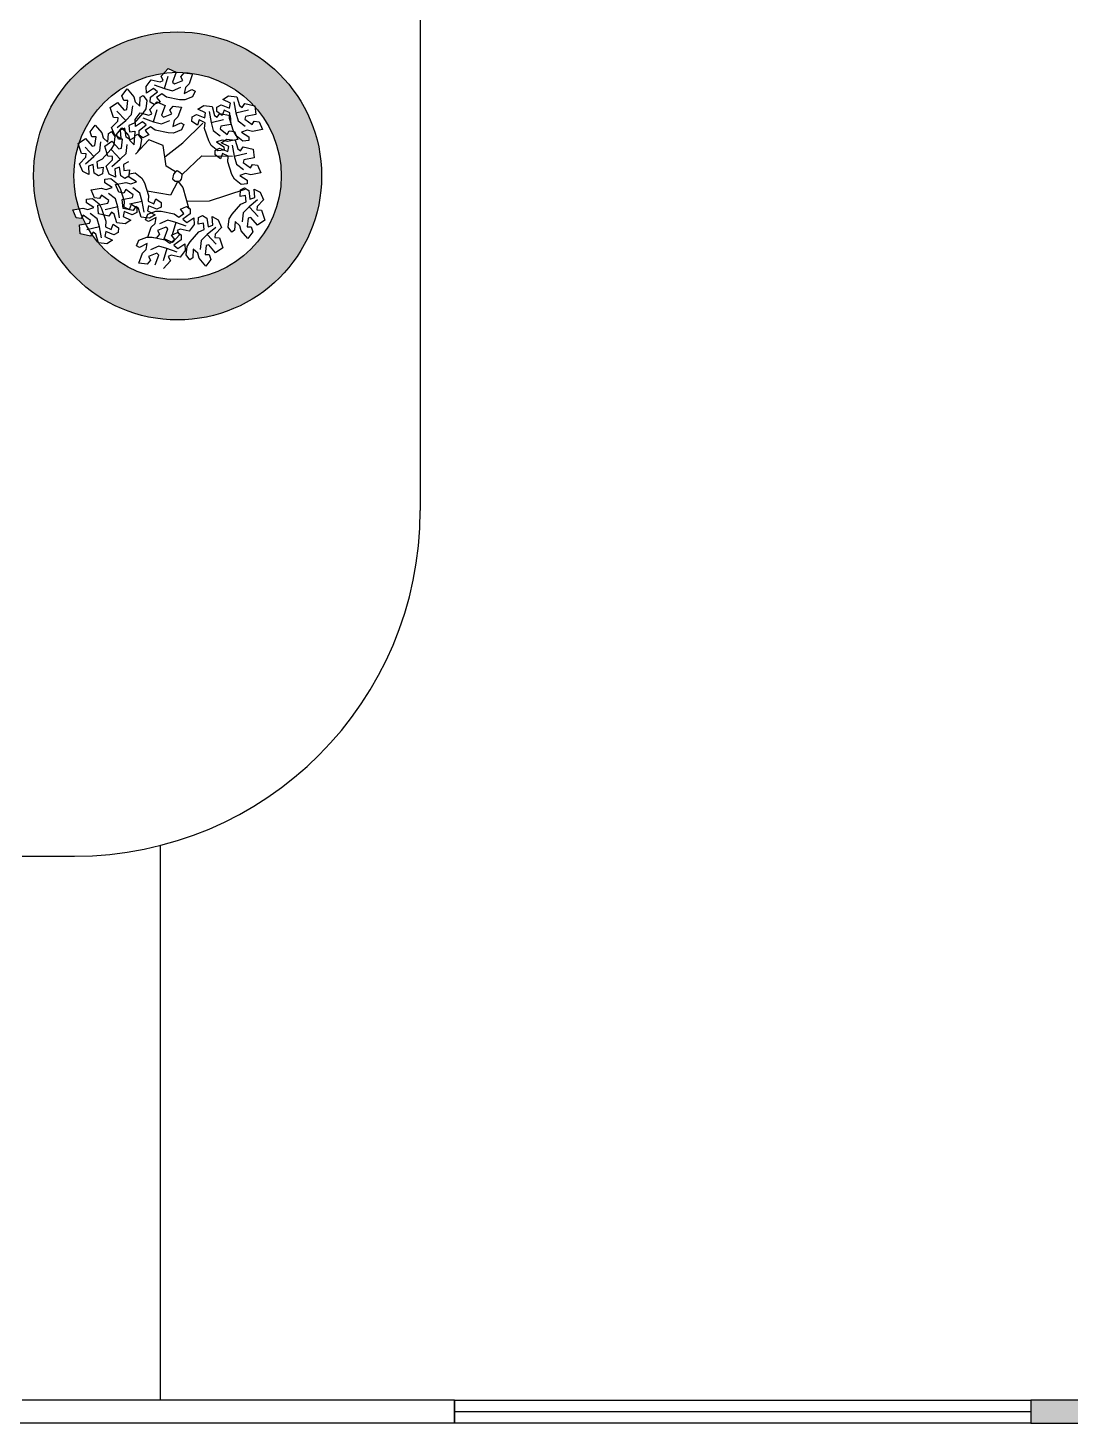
# Model space of a CAD drawing. Header units: millimetres. Extents: x 357 to 945, y 547 to 720.
# Drawn here: x 894.72 to 903.77, y 611.89 to 623.99 of the extents above; entities that cross this region are included whole.
import ezdxf

# ---------------------------------------------------------------- set-up
doc = ezdxf.new("R2010")
doc.units = ezdxf.units.MM
doc.layers.add('ABASE', color=254, linetype='Continuous')

# ---------------------------------------------------------------- blocks, each defined once
blk = doc.blocks.new('arv7p')
at = {"color": 0}
for p, q in [((110.549, -13.114), (110.69, -12.957)), ((110.69, -12.957), (110.854, -13.032)), ((110.249, -13.319), (110.352, -13.184)), ((110.352, -13.184), (110.53, -13.229)), ((110.53, -13.229), (110.591, -13.2)), ((110.591, -13.2), (110.549, -13.114)), ((110.549, -13.114), (110.549, -13.114)), ((110.619, -13.363), (110.695, -13.111)), ((110.854, -13.032), (110.784, -13.23)), ((110.784, -13.23), (110.824, -13.269)), ((110.824, -13.269), (110.991, -13.198)), ((110.95, -13.128), (111.016, -13.045)), ((110.991, -13.198), (110.95, -13.128)), ((111.016, -13.045), (111.186, -13.067)), ((111.116, -13.264), (111.042, -13.339)), ((111.186, -13.067), (111.116, -13.264)), ((109.759, -13.507), (109.862, -13.37)), ((109.797, -13.606), (109.759, -13.507)), ((109.862, -13.37), (109.998, -13.53)), ((109.998, -13.53), (110.025, -13.632)), ((110.118, -13.715), (110.128, -13.538)), ((110.128, -13.538), (110.188, -13.501)), ((110.188, -13.501), (110.262, -13.601)), ((110.254, -13.457), (110.249, -13.319)), ((110.396, -13.362), (110.254, -13.457)), ((110.329, -13.637), (110.333, -13.537)), ((110.333, -13.537), (110.475, -13.427)), ((110.333, -13.537), (110.333, -13.537)), ((110.475, -13.427), (110.396, -13.362)), ((110.409, -13.286), (110.619, -13.363)), ((110.562, -13.468), (110.456, -13.541)), ((110.456, -13.541), (110.529, -13.628)), ((110.656, -13.534), (110.562, -13.468)), ((110.619, -13.363), (110.782, -13.406)), ((110.919, -13.588), (110.656, -13.534)), ((110.782, -13.406), (110.949, -13.335)), ((111.042, -13.339), (111.015, -13.461)), ((111.015, -13.461), (111.174, -13.381)), ((111.187, -13.528), (111.027, -13.592)), ((111.174, -13.381), (111.237, -13.415)), ((111.237, -13.415), (111.187, -13.528)), ((111.797, -13.581), (111.915, -13.508)), ((111.915, -13.508), (112.083, -13.529)), ((112.083, -13.529), (112.134, -13.706)), ((109.519, -13.745), (109.666, -13.641)), ((109.584, -13.946), (109.519, -13.745)), ((109.835, -14.009), (109.655, -13.818)), ((109.666, -13.641), (109.802, -13.8)), ((109.878, -13.606), (109.797, -13.606)), ((109.802, -13.8), (109.857, -13.785)), ((109.857, -13.785), (109.878, -13.606)), ((109.954, -13.89), (109.976, -13.71)), ((110.025, -13.632), (110.118, -13.715)), ((110.238, -13.771), (110.18, -13.862)), ((110.262, -13.601), (110.238, -13.771)), ((110.324, -13.785), (110.465, -13.628)), ((110.366, -13.871), (110.324, -13.785)), ((110.324, -13.785), (110.324, -13.785)), ((110.408, -13.686), (110.329, -13.637)), ((110.395, -14.034), (110.471, -13.783)), ((110.529, -13.628), (110.408, -13.686)), ((110.465, -13.628), (110.629, -13.703)), ((110.629, -13.703), (110.559, -13.901)), ((110.725, -13.799), (110.791, -13.717)), ((110.766, -13.87), (110.725, -13.799)), ((110.791, -13.717), (110.961, -13.738)), ((110.961, -13.738), (110.891, -13.935)), ((111.027, -13.592), (110.919, -13.588)), ((111.294, -13.78), (111.412, -13.706)), ((111.448, -13.856), (111.294, -13.78)), ((111.412, -13.706), (111.58, -13.728)), ((111.521, -13.829), (111.56, -14.049)), ((111.58, -13.728), (111.631, -13.905)), ((111.677, -13.829), (111.68, -13.736)), ((111.787, -13.905), (111.677, -13.829)), ((111.68, -13.736), (111.768, -13.69)), ((111.768, -13.69), (111.768, -13.69)), ((111.768, -13.69), (111.935, -13.758)), ((111.826, -13.799), (111.787, -13.905)), ((111.951, -13.657), (111.797, -13.581)), ((111.942, -13.853), (111.826, -13.799)), ((111.935, -13.758), (111.951, -13.657)), ((112.024, -13.63), (112.062, -13.85)), ((112.062, -13.85), (112.318, -13.791)), ((112.134, -13.706), (112.189, -13.744)), ((112.189, -13.744), (112.243, -13.665)), ((112.243, -13.665), (112.243, -13.665)), ((112.243, -13.665), (112.449, -13.709)), ((112.449, -13.709), (112.466, -13.888)), ((109.114, -14.237), (109.217, -14.101)), ((109.217, -14.101), (109.353, -14.26)), ((109.546, -14.152), (109.674, -14.019)), ((109.68, -13.953), (109.584, -13.946)), ((109.584, -13.946), (109.584, -13.946)), ((109.664, -14.153), (109.835, -14.009)), ((109.674, -14.019), (109.68, -13.953)), ((109.835, -14.009), (109.954, -13.89)), ((110.002, -14.063), (109.898, -14.112)), ((109.898, -14.112), (109.908, -14.24)), ((110.18, -13.862), (110.002, -14.063)), ((110.024, -13.99), (110.127, -13.855)), ((110.029, -14.129), (110.024, -13.99)), ((110.172, -14.034), (110.029, -14.129)), ((110.108, -14.208), (110.251, -14.098)), ((110.127, -13.855), (110.305, -13.9)), ((110.251, -14.098), (110.172, -14.034)), ((110.184, -13.957), (110.395, -14.034)), ((110.305, -13.9), (110.366, -13.871)), ((110.395, -14.034), (110.558, -14.078)), ((110.558, -14.078), (110.724, -14.007)), ((110.559, -13.901), (110.599, -13.941)), ((110.599, -13.941), (110.766, -13.87)), ((110.817, -14.01), (110.79, -14.132)), ((110.79, -14.132), (110.949, -14.053)), ((110.891, -13.935), (110.817, -14.01)), ((110.949, -14.053), (111.012, -14.086)), ((111.012, -14.086), (110.962, -14.199)), ((110.988, -14.459), (111.394, -14.059)), ((111.174, -14.027), (111.177, -13.935)), ((111.284, -14.103), (111.174, -14.027)), ((111.177, -13.935), (111.265, -13.889)), ((111.265, -13.889), (111.265, -13.889)), ((111.265, -13.889), (111.432, -13.957)), ((111.323, -13.997), (111.284, -14.103)), ((111.439, -14.052), (111.323, -13.997)), ((111.429, -14.167), (111.439, -14.052)), ((111.432, -13.957), (111.448, -13.856)), ((111.56, -14.049), (111.815, -13.989)), ((111.56, -14.049), (111.603, -14.212)), ((111.631, -13.905), (111.686, -13.943)), ((111.686, -13.943), (111.74, -13.864)), ((111.74, -13.864), (111.74, -13.864)), ((111.74, -13.864), (111.946, -13.908)), ((111.963, -14.087), (111.757, -14.125)), ((111.932, -13.968), (111.942, -13.853)), ((112.017, -14.223), (111.932, -13.968)), ((111.946, -13.908), (111.963, -14.087)), ((112.062, -13.85), (112.106, -14.014)), ((112.106, -14.014), (112.251, -14.123)), ((112.26, -13.927), (112.245, -13.981)), ((112.245, -13.981), (112.39, -14.09)), ((112.466, -13.888), (112.26, -13.927)), ((112.39, -14.09), (112.431, -14.019)), ((112.431, -14.019), (112.535, -14.036)), ((112.535, -14.036), (112.602, -14.193)), ((108.875, -14.475), (109.021, -14.371)), ((109.021, -14.371), (109.158, -14.53)), ((109.152, -14.336), (109.114, -14.237)), ((109.234, -14.336), (109.152, -14.336)), ((109.212, -14.516), (109.234, -14.336)), ((109.353, -14.26), (109.381, -14.362)), ((109.381, -14.362), (109.473, -14.446)), ((109.473, -14.446), (109.484, -14.269)), ((109.484, -14.269), (109.544, -14.231)), ((109.544, -14.231), (109.617, -14.331)), ((109.612, -14.308), (109.546, -14.152)), ((109.617, -14.331), (109.593, -14.501)), ((109.734, -14.373), (109.612, -14.308)), ((109.649, -14.29), (109.753, -14.154)), ((109.687, -14.389), (109.649, -14.29)), ((109.769, -14.389), (109.687, -14.389)), ((109.819, -14.166), (109.723, -14.202)), ((109.723, -14.202), (109.734, -14.373)), ((109.747, -14.568), (109.769, -14.389)), ((109.753, -14.154), (109.888, -14.313)), ((109.843, -14.344), (109.819, -14.166)), ((109.927, -14.398), (109.843, -14.344)), ((109.843, -14.344), (109.843, -14.344)), ((109.888, -14.313), (109.916, -14.415)), ((109.908, -14.24), (110.02, -14.221)), ((110.009, -14.354), (109.927, -14.398)), ((110.008, -14.498), (110.019, -14.321)), ((110.02, -14.221), (110.009, -14.354)), ((110.019, -14.321), (110.079, -14.284)), ((110.079, -14.284), (110.152, -14.384)), ((110.104, -14.308), (110.108, -14.208)), ((110.183, -14.357), (110.104, -14.308)), ((110.108, -14.208), (110.108, -14.208)), ((110.152, -14.384), (110.128, -14.554)), ((110.304, -14.3), (110.183, -14.357)), ((110.337, -14.139), (110.231, -14.213)), ((110.231, -14.213), (110.304, -14.3)), ((110.431, -14.205), (110.337, -14.139)), ((110.695, -14.259), (110.431, -14.205)), ((110.802, -14.263), (110.695, -14.259)), ((110.962, -14.199), (110.802, -14.263)), ((111.514, -14.422), (111.429, -14.167)), ((111.603, -14.212), (111.748, -14.321)), ((111.757, -14.125), (111.742, -14.18)), ((111.742, -14.18), (111.887, -14.288)), ((111.763, -14.458), (111.881, -14.384)), ((111.881, -14.384), (112.049, -14.406)), ((111.887, -14.288), (111.928, -14.218)), ((112.099, -14.392), (111.893, -14.43)), ((111.928, -14.218), (112.033, -14.234)), ((112.068, -14.318), (112.017, -14.223)), ((112.033, -14.234), (112.099, -14.392)), ((112.203, -14.424), (112.068, -14.318)), ((112.294, -14.204), (112.175, -14.242)), ((112.175, -14.242), (112.323, -14.34)), ((112.396, -14.231), (112.294, -14.204)), ((112.323, -14.34), (112.326, -14.411)), ((112.602, -14.193), (112.396, -14.231)), ((108.94, -14.676), (108.875, -14.475)), ((109.035, -14.683), (108.94, -14.676)), ((108.94, -14.676), (108.94, -14.676)), ((109.19, -14.739), (109.011, -14.548)), ((109.158, -14.53), (109.212, -14.516)), ((109.19, -14.739), (109.31, -14.62)), ((109.31, -14.62), (109.332, -14.44)), ((109.536, -14.592), (109.357, -14.793)), ((109.41, -14.528), (109.556, -14.424)), ((109.475, -14.729), (109.41, -14.528)), ((109.593, -14.501), (109.536, -14.592)), ((109.725, -14.792), (109.546, -14.601)), ((109.556, -14.424), (109.693, -14.583)), ((109.693, -14.583), (109.747, -14.568)), ((109.725, -14.792), (109.845, -14.673)), ((109.845, -14.673), (109.867, -14.493)), ((109.916, -14.415), (110.008, -14.498)), ((110.301, -14.396), (110.031, -14.69)), ((110.128, -14.554), (110.071, -14.645)), ((110.594, -14.511), (110.301, -14.396)), ((110.65, -14.932), (110.594, -14.511)), ((110.625, -14.744), (110.988, -14.459)), ((111.565, -14.517), (111.514, -14.422)), ((111.7, -14.623), (111.565, -14.517)), ((111.643, -14.705), (111.646, -14.613)), ((111.646, -14.613), (111.734, -14.567)), ((111.791, -14.403), (111.672, -14.441)), ((111.672, -14.441), (111.82, -14.539)), ((111.823, -14.61), (111.7, -14.623)), ((111.734, -14.567), (111.734, -14.567)), ((111.734, -14.567), (111.901, -14.634)), ((111.792, -14.675), (111.753, -14.781)), ((111.917, -14.534), (111.763, -14.458)), ((111.893, -14.43), (111.791, -14.403)), ((111.908, -14.73), (111.792, -14.675)), ((111.82, -14.539), (111.823, -14.61)), ((111.901, -14.634), (111.917, -14.534)), ((111.99, -14.507), (112.029, -14.727)), ((112.029, -14.727), (112.284, -14.667)), ((112.049, -14.406), (112.1, -14.583)), ((112.1, -14.583), (112.155, -14.621)), ((112.155, -14.621), (112.209, -14.542)), ((112.326, -14.411), (112.203, -14.424)), ((112.209, -14.542), (112.209, -14.542)), ((112.209, -14.542), (112.415, -14.586)), ((112.415, -14.586), (112.432, -14.765)), ((108.902, -14.882), (109.03, -14.749)), ((108.967, -15.038), (108.902, -14.882)), ((109.019, -14.883), (109.19, -14.739)), ((109.03, -14.749), (109.035, -14.683)), ((109.174, -14.896), (109.079, -14.932)), ((109.079, -14.932), (109.09, -15.103)), ((109.198, -15.074), (109.174, -14.896)), ((109.357, -14.793), (109.253, -14.842)), ((109.253, -14.842), (109.264, -14.97)), ((109.264, -14.97), (109.375, -14.951)), ((109.375, -14.951), (109.364, -15.084)), ((109.437, -14.935), (109.565, -14.802)), ((109.502, -15.091), (109.437, -14.935)), ((109.57, -14.736), (109.475, -14.729)), ((109.475, -14.729), (109.475, -14.729)), ((109.554, -14.936), (109.725, -14.792)), ((109.565, -14.802), (109.57, -14.736)), ((109.709, -14.949), (109.614, -14.985)), ((109.733, -15.127), (109.709, -14.949)), ((109.892, -14.846), (109.788, -14.895)), ((109.788, -14.895), (109.799, -15.023)), ((110.842, -15.047), (110.65, -14.932)), ((110.977, -15.1), (111.371, -14.722)), ((111.371, -14.722), (111.991, -14.732)), ((111.753, -14.781), (111.643, -14.705)), ((111.899, -14.844), (111.908, -14.73)), ((111.983, -15.1), (111.899, -14.844)), ((112.029, -14.727), (112.072, -14.89)), ((112.072, -14.89), (112.217, -14.999)), ((112.226, -14.803), (112.211, -14.858)), ((112.211, -14.858), (112.356, -14.966)), ((112.432, -14.765), (112.226, -14.803)), ((112.356, -14.966), (112.397, -14.896)), ((112.397, -14.896), (112.502, -14.912)), ((112.502, -14.912), (112.568, -15.07)), ((109.09, -15.103), (108.967, -15.038)), ((109.283, -15.128), (109.198, -15.074)), ((109.198, -15.074), (109.198, -15.074)), ((109.364, -15.084), (109.283, -15.128)), ((109.41, -15.196), (109.533, -15.183)), ((109.412, -15.267), (109.41, -15.196)), ((109.625, -15.156), (109.502, -15.091)), ((109.533, -15.183), (109.668, -15.289)), ((109.614, -14.985), (109.625, -15.156)), ((109.818, -15.181), (109.733, -15.127)), ((109.733, -15.127), (109.733, -15.127)), ((109.799, -15.023), (109.91, -15.004)), ((109.899, -15.137), (109.818, -15.181)), ((109.91, -15.004), (109.899, -15.137)), ((109.903, -15.084), (110.027, -15.07)), ((109.906, -15.155), (109.903, -15.084)), ((110.054, -15.252), (109.906, -15.155)), ((110.027, -15.07), (110.162, -15.176)), ((110.162, -15.176), (110.212, -15.272)), ((110.887, -15.237), (110.74, -15.521)), ((110.798, -15.097), (110.781, -15.186)), ((110.781, -15.186), (110.832, -15.233)), ((110.841, -15.047), (110.798, -15.097)), ((110.832, -15.233), (110.887, -15.237)), ((110.874, -15.028), (110.841, -15.047)), ((110.931, -15.06), (110.874, -15.028)), ((110.887, -15.237), (110.933, -15.228)), ((110.887, -15.237), (110.988, -15.363)), ((110.977, -15.1), (110.931, -15.06)), ((110.933, -15.228), (110.961, -15.194)), ((110.961, -15.194), (110.975, -15.121)), ((110.975, -15.121), (110.977, -15.1)), ((112.034, -15.195), (111.983, -15.1)), ((112.169, -15.301), (112.034, -15.195)), ((112.26, -15.081), (112.141, -15.119)), ((112.141, -15.119), (112.289, -15.217)), ((112.362, -15.108), (112.26, -15.081)), ((112.289, -15.217), (112.292, -15.288)), ((112.568, -15.07), (112.362, -15.108)), ((109.134, -15.414), (109.34, -15.376)), ((109.2, -15.571), (109.134, -15.414)), ((109.345, -15.517), (109.305, -15.588)), ((109.34, -15.376), (109.441, -15.403)), ((109.49, -15.626), (109.345, -15.517)), ((109.56, -15.365), (109.412, -15.267)), ((109.441, -15.403), (109.56, -15.365)), ((109.63, -15.593), (109.485, -15.484)), ((109.627, -15.301), (109.834, -15.263)), ((109.694, -15.459), (109.627, -15.301)), ((109.668, -15.289), (109.719, -15.384)), ((109.798, -15.476), (109.694, -15.459)), ((109.719, -15.384), (109.803, -15.639)), ((109.839, -15.405), (109.798, -15.476)), ((109.834, -15.263), (109.935, -15.291)), ((109.984, -15.514), (109.839, -15.405)), ((109.935, -15.291), (110.054, -15.252)), ((109.969, -15.568), (109.984, -15.514)), ((110.123, -15.481), (109.979, -15.372)), ((110.167, -15.644), (110.123, -15.481)), ((110.212, -15.272), (110.297, -15.527)), ((110.74, -15.521), (110.267, -15.436)), ((110.988, -15.363), (111.112, -15.794)), ((111.529, -15.636), (112.25, -15.394)), ((112.147, -15.547), (112.158, -15.413)), ((112.158, -15.413), (112.24, -15.37)), ((112.292, -15.288), (112.169, -15.301)), ((112.24, -15.37), (112.324, -15.423)), ((112.324, -15.423), (112.324, -15.423)), ((112.324, -15.423), (112.348, -15.602)), ((112.444, -15.565), (112.433, -15.394)), ((112.433, -15.394), (112.555, -15.459)), ((112.555, -15.459), (112.62, -15.616)), ((108.763, -15.817), (108.969, -15.78)), ((108.969, -15.78), (109.071, -15.807)), ((109.039, -15.6), (109.162, -15.586)), ((109.042, -15.671), (109.039, -15.6)), ((109.19, -15.769), (109.042, -15.671)), ((109.071, -15.807), (109.19, -15.769)), ((109.162, -15.586), (109.297, -15.692)), ((109.305, -15.588), (109.2, -15.571)), ((109.27, -15.719), (109.476, -15.68)), ((109.287, -15.898), (109.27, -15.719)), ((109.297, -15.692), (109.348, -15.788)), ((109.348, -15.788), (109.433, -16.043)), ((109.673, -15.757), (109.418, -15.816)), ((109.476, -15.68), (109.49, -15.626)), ((109.673, -15.757), (109.63, -15.593)), ((109.712, -15.977), (109.673, -15.757)), ((109.763, -15.606), (109.969, -15.568)), ((109.781, -15.786), (109.763, -15.606)), ((109.987, -15.829), (109.781, -15.786)), ((109.803, -15.639), (109.794, -15.754)), ((109.794, -15.754), (109.91, -15.808)), ((109.91, -15.808), (109.949, -15.702)), ((110.167, -15.644), (109.911, -15.704)), ((109.949, -15.702), (110.059, -15.778)), ((110.041, -15.75), (109.987, -15.829)), ((110.096, -15.788), (110.041, -15.75)), ((110.059, -15.778), (110.056, -15.871)), ((110.146, -15.965), (110.096, -15.788)), ((110.206, -15.865), (110.167, -15.644)), ((110.295, -15.737), (110.278, -15.837)), ((110.297, -15.527), (110.287, -15.641)), ((110.287, -15.641), (110.403, -15.696)), ((110.461, -15.805), (110.295, -15.737)), ((110.403, -15.696), (110.443, -15.59)), ((110.443, -15.59), (110.553, -15.666)), ((110.55, -15.759), (110.461, -15.805)), ((110.461, -15.805), (110.461, -15.805)), ((110.553, -15.666), (110.55, -15.759)), ((110.94, -15.804), (111.061, -15.747)), ((111.012, -15.891), (110.94, -15.804)), ((111.061, -15.747), (111.139, -15.796)), ((111.068, -15.639), (111.529, -15.636)), ((111.139, -15.796), (111.135, -15.896)), ((111.986, -15.905), (112.165, -15.704)), ((112.259, -15.528), (112.147, -15.547)), ((112.165, -15.704), (112.269, -15.656)), ((112.332, -15.758), (112.212, -15.878)), ((112.269, -15.656), (112.259, -15.528)), ((112.503, -15.615), (112.332, -15.758)), ((112.332, -15.758), (112.512, -15.95)), ((112.348, -15.602), (112.444, -15.565)), ((112.493, -15.748), (112.487, -15.815)), ((112.62, -15.616), (112.493, -15.748)), ((108.83, -15.975), (108.763, -15.817)), ((108.934, -15.992), (108.83, -15.975)), ((108.899, -16.122), (109.105, -16.084)), ((108.975, -15.921), (108.934, -15.992)), ((109.12, -16.03), (108.975, -15.921)), ((109.105, -16.084), (109.12, -16.03)), ((109.259, -15.997), (109.114, -15.888)), ((109.303, -16.16), (109.259, -15.997)), ((109.493, -15.942), (109.287, -15.898)), ((109.433, -16.043), (109.423, -16.158)), ((109.547, -15.863), (109.493, -15.942)), ((109.493, -15.942), (109.493, -15.942)), ((109.602, -15.901), (109.547, -15.863)), ((109.652, -16.078), (109.602, -15.901)), ((109.821, -16.099), (109.652, -16.078)), ((109.801, -15.849), (109.785, -15.95)), ((109.785, -15.95), (109.938, -16.026)), ((109.967, -15.917), (109.801, -15.849)), ((109.938, -16.026), (109.821, -16.099)), ((110.056, -15.871), (109.967, -15.917)), ((109.967, -15.917), (109.967, -15.917)), ((109.987, -15.829), (109.987, -15.829)), ((110.314, -15.987), (110.146, -15.965)), ((110.232, -16.018), (110.282, -15.905)), ((110.295, -16.051), (110.232, -16.018)), ((110.278, -15.837), (110.432, -15.914)), ((110.282, -15.905), (110.441, -15.841)), ((110.453, -15.972), (110.295, -16.051)), ((110.432, -15.914), (110.314, -15.987)), ((110.427, -16.094), (110.453, -15.972)), ((110.441, -15.841), (110.549, -15.845)), ((110.686, -16.026), (110.519, -16.097)), ((110.549, -15.845), (110.812, -15.899)), ((110.849, -16.07), (110.686, -16.026)), ((110.849, -16.07), (110.773, -16.322)), ((110.812, -15.899), (110.907, -15.965)), ((111.059, -16.147), (110.849, -16.07)), ((110.907, -15.965), (111.012, -15.891)), ((111.135, -15.896), (110.993, -16.006)), ((110.993, -16.006), (111.072, -16.07)), ((111.072, -16.07), (111.215, -15.975)), ((111.135, -15.896), (111.135, -15.896)), ((111.215, -15.975), (111.22, -16.114)), ((111.297, -16.105), (111.308, -15.972)), ((111.409, -16.086), (111.297, -16.105)), ((111.308, -15.972), (111.39, -15.928)), ((111.39, -15.928), (111.474, -15.982)), ((111.42, -16.214), (111.409, -16.086)), ((111.474, -15.982), (111.474, -15.982)), ((111.474, -15.982), (111.499, -16.16)), ((111.594, -16.124), (111.583, -15.953)), ((111.583, -15.953), (111.705, -16.018)), ((111.705, -16.018), (111.771, -16.174)), ((111.905, -16.167), (111.929, -15.997)), ((111.929, -15.997), (111.986, -15.905)), ((112.049, -16.052), (112.038, -16.229)), ((112.142, -16.136), (112.049, -16.052)), ((112.212, -15.878), (112.191, -16.058)), ((112.31, -15.982), (112.289, -16.162)), ((112.365, -15.968), (112.31, -15.982)), ((112.501, -16.127), (112.365, -15.968)), ((112.487, -15.815), (112.582, -15.822)), ((112.648, -16.022), (112.501, -16.127)), ((112.582, -15.822), (112.582, -15.822)), ((112.582, -15.822), (112.648, -16.022)), ((108.916, -16.302), (108.899, -16.122)), ((109.122, -16.345), (108.916, -16.302)), ((109.303, -16.16), (109.047, -16.22)), ((109.176, -16.267), (109.122, -16.345)), ((109.122, -16.345), (109.122, -16.345)), ((109.231, -16.305), (109.176, -16.267)), ((109.282, -16.481), (109.231, -16.305)), ((109.342, -16.381), (109.303, -16.16)), ((109.43, -16.253), (109.414, -16.354)), ((109.414, -16.354), (109.568, -16.43)), ((109.423, -16.158), (109.539, -16.212)), ((109.597, -16.321), (109.43, -16.253)), ((109.539, -16.212), (109.578, -16.106)), ((109.578, -16.106), (109.689, -16.182)), ((109.685, -16.275), (109.597, -16.321)), ((109.597, -16.321), (109.597, -16.321)), ((109.689, -16.182), (109.685, -16.275)), ((110.1, -16.431), (110.259, -16.367)), ((110.259, -16.367), (110.367, -16.371)), ((110.282, -16.366), (110.352, -16.169)), ((110.452, -16.387), (110.282, -16.366)), ((110.352, -16.169), (110.427, -16.094)), ((110.519, -16.305), (110.452, -16.387)), ((110.644, -16.163), (110.478, -16.235)), ((110.478, -16.235), (110.519, -16.305)), ((110.614, -16.401), (110.684, -16.203)), ((110.684, -16.203), (110.644, -16.163)), ((110.758, -16.331), (110.879, -16.273)), ((110.83, -16.418), (110.758, -16.331)), ((110.919, -16.319), (110.778, -16.476)), ((110.938, -16.204), (110.878, -16.233)), ((110.878, -16.233), (110.919, -16.319)), ((110.879, -16.273), (110.958, -16.322)), ((110.919, -16.319), (110.919, -16.319)), ((111.117, -16.249), (110.938, -16.204)), ((110.958, -16.322), (110.953, -16.422)), ((111.22, -16.114), (111.117, -16.249)), ((111.137, -16.464), (111.316, -16.263)), ((111.316, -16.263), (111.42, -16.214)), ((111.482, -16.317), (111.363, -16.436)), ((111.654, -16.173), (111.482, -16.317)), ((111.482, -16.317), (111.662, -16.508)), ((111.499, -16.16), (111.594, -16.124)), ((111.643, -16.307), (111.637, -16.373)), ((111.771, -16.174), (111.643, -16.307)), ((111.978, -16.267), (111.905, -16.167)), ((112.038, -16.229), (111.978, -16.267)), ((112.169, -16.238), (112.142, -16.136)), ((112.305, -16.397), (112.169, -16.238)), ((112.289, -16.162), (112.37, -16.162)), ((112.408, -16.261), (112.305, -16.397)), ((112.37, -16.162), (112.408, -16.261)), ((109.45, -16.503), (109.282, -16.481)), ((109.568, -16.43), (109.45, -16.503)), ((110.05, -16.545), (110.1, -16.431)), ((110.113, -16.578), (110.05, -16.545)), ((110.271, -16.499), (110.113, -16.578)), ((110.171, -16.695), (110.245, -16.621)), ((110.245, -16.621), (110.271, -16.499)), ((110.504, -16.553), (110.337, -16.624)), ((110.367, -16.371), (110.631, -16.425)), ((110.667, -16.597), (110.504, -16.553)), ((110.667, -16.597), (110.591, -16.848)), ((110.778, -16.476), (110.614, -16.401)), ((110.631, -16.425), (110.725, -16.491)), ((110.877, -16.673), (110.667, -16.597)), ((110.725, -16.491), (110.83, -16.418)), ((110.953, -16.422), (110.811, -16.533)), ((110.811, -16.533), (110.89, -16.597)), ((110.89, -16.597), (111.033, -16.502)), ((111.038, -16.64), (110.935, -16.775)), ((110.953, -16.422), (110.953, -16.422)), ((111.033, -16.502), (111.038, -16.64)), ((111.055, -16.725), (111.08, -16.555)), ((111.08, -16.555), (111.137, -16.464)), ((111.199, -16.61), (111.189, -16.787)), ((111.292, -16.694), (111.199, -16.61)), ((111.363, -16.436), (111.341, -16.616)), ((111.461, -16.54), (111.439, -16.72)), ((111.515, -16.526), (111.461, -16.54)), ((111.651, -16.685), (111.515, -16.526)), ((111.637, -16.373), (111.733, -16.38)), ((111.798, -16.581), (111.651, -16.685)), ((111.733, -16.38), (111.733, -16.38)), ((111.733, -16.38), (111.798, -16.581)), ((110.101, -16.893), (110.171, -16.695)), ((110.27, -16.914), (110.101, -16.893)), ((110.337, -16.832), (110.27, -16.914)), ((110.463, -16.69), (110.296, -16.761)), ((110.296, -16.761), (110.337, -16.832)), ((110.433, -16.927), (110.502, -16.73)), ((110.502, -16.73), (110.463, -16.69)), ((110.737, -16.845), (110.596, -17.002)), ((110.756, -16.731), (110.696, -16.759)), ((110.696, -16.759), (110.737, -16.845)), ((110.737, -16.845), (110.737, -16.845)), ((110.935, -16.775), (110.756, -16.731)), ((111.129, -16.825), (111.055, -16.725)), ((111.189, -16.787), (111.129, -16.825)), ((111.319, -16.796), (111.292, -16.694)), ((111.455, -16.955), (111.319, -16.796)), ((111.439, -16.72), (111.521, -16.72)), ((111.558, -16.819), (111.455, -16.955)), ((111.521, -16.72), (111.558, -16.819))]:
    blk.add_line(p, q, dxfattribs=at)

msp = doc.modelspace()

# ---------------------------------------------------------------- hatches: boundary and pattern name
at = {"layer": 'ABASE'}
h = msp.add_hatch(color=8, dxfattribs=at)
h.dxf.hatch_style = 1
h.paths.add_polyline_path([(894.77096, 622.70923, 1), (897.27096, 622.70923, 1)])
h.paths.add_polyline_path([(896.92096, 622.70923, -0.73869192), (895.27648, 622.20351), (895.26564, 622.18762), (895.17721, 622.20638), (895.16986, 622.28334), (895.2229, 622.29317, -0.01893625), (895.19371, 622.35475), (895.18487, 622.33938), (895.14004, 622.34645), (895.11155, 622.41414), (895.16722, 622.4244, -0.0806778), (895.12096, 622.70923, -0.07652039), (895.16263, 622.97991), (895.15935, 622.98998), (895.16789, 622.99606, -0.28601044), (895.90238, 623.60138), (895.93824, 623.64125), (896.00856, 623.60914, -0.2123205), (896.68088, 623.3212), (896.69276, 623.31868), (896.69389, 623.30686, -0.18357183)], flags=16)
h.paths.add_polyline_path([(895.68317, 622.42661), (895.65957, 622.44292), (895.65655, 622.43851), (895.66749, 622.43095)], flags=0)
h.paths.add_polyline_path([(895.54066, 622.50476), (895.54802, 622.4278), (895.60269, 622.4162), (895.60337, 622.41805), (895.55359, 622.44149), (895.55773, 622.49066), (895.55234, 622.50692)], flags=0)
h.paths.add_polyline_path([(895.68868, 623.10448), (895.74968, 623.15183), (895.71578, 623.17943), (895.65448, 623.13868), (895.65311, 623.17836), (895.64285, 623.16682), (895.5982, 623.14582), (895.60278, 623.09099), (895.65065, 623.09921), (895.64699, 623.05386), (895.67602, 623.07216), (895.68665, 623.05768)], flags=0)
h.paths.add_polyline_path([(896.54266, 623.02568), (896.52082, 623.02166), (896.54308, 622.94381), (896.56668, 622.92749), (896.5898, 622.96138), (896.67823, 622.94262), (896.68559, 622.86566), (896.59716, 622.84927), (896.59091, 622.82592), (896.65311, 622.77927), (896.67057, 622.80962), (896.71541, 622.80255), (896.7439, 622.73485), (896.6555, 622.71857), (896.6119, 622.73026), (896.56088, 622.71384), (896.62435, 622.67191), (896.62553, 622.64151), (896.57263, 622.6357), (896.51472, 622.68119), (896.49298, 622.72204), (896.45667, 622.83159), (896.46077, 622.88045), (896.40262, 622.88142), (896.39421, 622.85864), (896.36018, 622.88213), (896.23048, 622.8843), (896.06132, 622.72197), (896.06047, 622.71276), (896.05453, 622.68178), (896.04244, 622.66703), (896.02261, 622.66327), (896.0662, 622.60922), (896.10019, 622.49088), (896.29815, 622.49192), (896.56751, 622.58225), (896.56794, 622.58753), (896.603, 622.60625), (896.63914, 622.58324), (896.64965, 622.50674), (896.6905, 622.5223), (896.68585, 622.59576), (896.73836, 622.56781), (896.76636, 622.50061), (896.7115, 622.44389), (896.70917, 622.41529), (896.75008, 622.41221), (896.77805, 622.32625), (896.71508, 622.2814), (896.65668, 622.34978), (896.63332, 622.34352), (896.62403, 622.26633), (896.65904, 622.26638), (896.67533, 622.22402), (896.63095, 622.1655), (896.57265, 622.23391), (896.56097, 622.27751), (896.52124, 622.31349), (896.51667, 622.23756), (896.49093, 622.22134), (896.45945, 622.26424), (896.46989, 622.33714), (896.4944, 622.37639), (896.57111, 622.46261), (896.61576, 622.48362), (896.61117, 622.53845), (896.56331, 622.53023), (896.56751, 622.58225), (896.29815, 622.49192), (896.10019, 622.49088), (896.11709, 622.43203), (896.13099, 622.42338), (896.12914, 622.38058), (896.06814, 622.33323), (896.10204, 622.30563), (896.16334, 622.34638), (896.16539, 622.28694), (896.12119, 622.22909), (896.04464, 622.24823), (896.01871, 622.23595), (896.03649, 622.19899), (895.99835, 622.15658), (895.99838, 622.15654), (895.99818, 622.1564), (895.97604, 622.13178), (895.96801, 622.13544), (895.9532, 622.12515), (895.91268, 622.15332), (895.8298, 622.17042), (895.77312, 622.17756), (895.76296, 622.17791), (895.79337, 622.26349), (895.82529, 622.29541), (895.83658, 622.3478), (895.76854, 622.3138), (895.74162, 622.32798), (895.76304, 622.3767), (895.79445, 622.38929), (895.76158, 622.4056), (895.76853, 622.44875), (895.84003, 622.4196), (895.87803, 622.4394), (895.87935, 622.47912), (895.83204, 622.51178), (895.81522, 622.46622), (895.76545, 622.48966), (895.76958, 622.53883), (895.73327, 622.64837), (895.71153, 622.68923), (895.65362, 622.73472), (895.60087, 622.72892), (895.60077, 622.72771), (895.6019, 622.69851), (895.66537, 622.65658), (895.61435, 622.64016), (895.57075, 622.65185), (895.50079, 622.63896), (895.49967, 622.64106), (895.44177, 622.68655), (895.38887, 622.68074), (895.39005, 622.65034), (895.45352, 622.60841), (895.40249, 622.592), (895.35889, 622.60368), (895.2705, 622.5874), (895.29899, 622.5197), (895.34382, 622.51263), (895.36128, 622.54298), (895.42349, 622.49634), (895.41723, 622.47298), (895.34508, 622.45961), (895.36246, 622.42695), (895.38132, 622.37005), (895.33616, 622.37963), (895.32881, 622.45659), (895.41723, 622.47298), (895.42349, 622.49634), (895.36128, 622.54298), (895.34382, 622.51263), (895.29899, 622.5197), (895.2705, 622.5874), (895.35889, 622.60368), (895.40249, 622.592), (895.45352, 622.60841), (895.39005, 622.65034), (895.38887, 622.68074), (895.44177, 622.68655), (895.50205, 622.63919), (895.57075, 622.65185), (895.61435, 622.64016), (895.66537, 622.65658), (895.59858, 622.7007), (895.59901, 622.70597), (895.56395, 622.68725), (895.52781, 622.71026), (895.5173, 622.78676), (895.47645, 622.77121), (895.4811, 622.69774), (895.42859, 622.72569), (895.40059, 622.79289), (895.45545, 622.84961), (895.45777, 622.87821), (895.41687, 622.88129), (895.3889, 622.96725), (895.45187, 623.0121), (895.51027, 622.94372), (895.53363, 622.94998), (895.54292, 623.02717), (895.50791, 623.02712), (895.49954, 623.04888), (895.4756, 623.06163), (895.4476, 623.12883), (895.50246, 623.18554), (895.50478, 623.21414), (895.46388, 623.21722), (895.43591, 623.30319), (895.49888, 623.34804), (895.55728, 623.27966), (895.58064, 623.28591), (895.58993, 623.36311), (895.55492, 623.36305), (895.53863, 623.40542), (895.58301, 623.46394), (895.64131, 623.39553), (895.65299, 623.35193), (895.69271, 623.31594), (895.69729, 623.39188), (895.72303, 623.4081), (895.75451, 623.36519), (895.74407, 623.2923), (895.71805, 623.25062), (895.77317, 623.23683), (895.79911, 623.24911), (895.78132, 623.28607), (895.81869, 623.32761), (895.81702, 623.32865), (895.82155, 623.33079), (895.84178, 623.35328), (895.85563, 623.34696), (895.82155, 623.33079), (895.78132, 623.28607), (895.79911, 623.24911), (895.77317, 623.23683), (895.71805, 623.25062), (895.74407, 623.2923), (895.75451, 623.36519), (895.72303, 623.4081), (895.69729, 623.39188), (895.69271, 623.31594), (895.65299, 623.35193), (895.64131, 623.39553), (895.58301, 623.46394), (895.53863, 623.40542), (895.55492, 623.36305), (895.58993, 623.36311), (895.58064, 623.28591), (895.55728, 623.27966), (895.49888, 623.34804), (895.43591, 623.30319), (895.46388, 623.21722), (895.50478, 623.21414), (895.50246, 623.18554), (895.4476, 623.12883), (895.4756, 623.06163), (895.49954, 623.04888), (895.49162, 623.06948), (895.536, 623.128), (895.54635, 623.11586), (895.56431, 623.1227), (895.56889, 623.08941), (895.5943, 623.05959), (895.60263, 623.02849), (895.61096, 623.02319), (895.64955, 623.04379), (895.6457, 622.98001), (895.60598, 623.01599), (895.60263, 623.02849), (895.57482, 623.0462), (895.56889, 623.08941), (895.54635, 623.11586), (895.52346, 623.10714), (895.52811, 623.03368), (895.49954, 623.04888), (895.50791, 623.02712), (895.54292, 623.02717), (895.53363, 622.94998), (895.51027, 622.94372), (895.46932, 622.99168), (895.46751, 622.97909), (895.44335, 622.94038), (895.44342, 622.9403), (895.40992, 622.90265), (895.41687, 622.88129), (895.45777, 622.87821), (895.45545, 622.84961), (895.40059, 622.79289), (895.42859, 622.72569), (895.4811, 622.69774), (895.47645, 622.77121), (895.5173, 622.78676), (895.52781, 622.71026), (895.56395, 622.68725), (895.59901, 622.70597), (895.60077, 622.72771), (895.60072, 622.72891), (895.65362, 622.73472), (895.71153, 622.68923), (895.73327, 622.64837), (895.7567, 622.5777), (895.95982, 622.54152), (896.02261, 622.66327), (895.99917, 622.66495), (895.97722, 622.68495), (895.98454, 622.72325), (896.00318, 622.74461), (896.0172, 622.75265), (896.0416, 622.73929), (896.06132, 622.72197), (896.23048, 622.8843), (896.36018, 622.88213), (896.3469, 622.8913), (896.34822, 622.93102), (896.35871, 622.93649), (896.31348, 622.97202), (896.29174, 623.01287), (896.25543, 623.12242), (896.25956, 623.17159), (896.20979, 623.19503), (896.19297, 623.14947), (896.14566, 623.18213), (896.14698, 623.22185), (896.18497, 623.24165), (896.25648, 623.21249), (896.26343, 623.25565), (896.19749, 623.28836), (896.24795, 623.31986), (896.32015, 623.3105), (896.34184, 623.23464), (896.36544, 623.21832), (896.38856, 623.25221), (896.41327, 623.24697), (896.42556, 623.28026), (896.47533, 623.25682), (896.47343, 623.23421), (896.47699, 623.23345), (896.4828, 623.17264), (896.50751, 623.0981), (896.50964, 623.09409), (896.51417, 623.09338)], flags=0)
h.paths.add_polyline_path([(896.39873, 622.99753), (896.46467, 622.96482), (896.45772, 622.92166), (896.43, 622.93297), (896.42429, 622.93234), (896.42311, 622.96274), (896.35964, 623.00467), (896.41066, 623.02109), (896.42871, 623.01625)], flags=0)
h.paths.add_polyline_path([(896.37381, 622.32825), (896.40181, 622.26105), (896.34695, 622.20433), (896.34462, 622.17573), (896.38553, 622.17265), (896.4135, 622.08669), (896.35053, 622.04184), (896.29213, 622.11022), (896.26877, 622.10396), (896.25948, 622.02677), (896.29449, 622.02682), (896.31078, 621.98446), (896.2664, 621.92594), (896.2081, 621.99435), (896.19642, 622.03795), (896.15669, 622.07393), (896.15212, 621.998), (896.12638, 621.98178), (896.0949, 622.02468), (896.10534, 622.09758), (896.12985, 622.13683), (896.20656, 622.22305), (896.25121, 622.24406), (896.24662, 622.29889), (896.19876, 622.29067), (896.20339, 622.34797), (896.23845, 622.36669), (896.27459, 622.34368), (896.2851, 622.26718), (896.32594, 622.28273), (896.3213, 622.3562)], flags=0)
h.paths.add_polyline_path([(897.27096, 631.36014, 1), (894.77096, 631.36014, 1)])
h.paths.add_polyline_path([(895.36747, 630.74131), (895.35688, 630.74268), (895.35271, 630.75728, -0.02248606), (895.30127, 630.81973), (895.28847, 630.80098), (895.20004, 630.81973), (895.19268, 630.8967), (895.24384, 630.90617, -0.01784097), (895.21345, 630.96273), (895.2077, 630.95273), (895.16286, 630.9598), (895.13437, 631.0275), (895.1813, 631.03614, -0.09232669), (895.12096, 631.36014, -1), (896.92096, 631.36014, -0.67807175)], flags=16)
h.paths.add_polyline_path([(896.43633, 630.70004), (896.37335, 630.65519), (896.31495, 630.72358), (896.2916, 630.71732), (896.28231, 630.64012), (896.31732, 630.64018), (896.33361, 630.59781), (896.28923, 630.53929), (896.23093, 630.60771), (896.21925, 630.6513), (896.17952, 630.68729), (896.17494, 630.61135), (896.14921, 630.59513), (896.11773, 630.63804), (896.12817, 630.71093), (896.15268, 630.75019), (896.22939, 630.83641), (896.27404, 630.85741), (896.26945, 630.91224), (896.22158, 630.90403), (896.22622, 630.96132), (896.26128, 630.98004), (896.29742, 630.95704), (896.30792, 630.88053), (896.34877, 630.89609), (896.34413, 630.96955), (896.39664, 630.94161), (896.42464, 630.8744), (896.36978, 630.81769), (896.36745, 630.78909), (896.40835, 630.78601)], flags=0)
h.paths.add_polyline_path([(895.71151, 631.71784), (895.77251, 631.76519), (895.73861, 631.79279), (895.67731, 631.75204), (895.67594, 631.79172), (895.66567, 631.78018), (895.62102, 631.75917), (895.62561, 631.70435), (895.67348, 631.71256), (895.66982, 631.66722), (895.69885, 631.68552), (895.70392, 631.6786), (895.70965, 631.67504)], flags=0)
h.paths.add_polyline_path([(896.65378, 630.77885), (896.59548, 630.84727), (896.5838, 630.89087), (896.54407, 630.92685), (896.53949, 630.85092), (896.51376, 630.83469), (896.48228, 630.8776), (896.49272, 630.95049), (896.51723, 630.98975), (896.59394, 631.07597), (896.63859, 631.09698), (896.634, 631.1518), (896.58613, 631.14359), (896.59034, 631.1956), (896.32098, 631.10528), (896.12302, 631.10423), (896.13992, 631.04539), (896.15382, 631.03673), (896.15197, 630.99393), (896.09097, 630.94658), (896.12487, 630.91898), (896.18617, 630.95974), (896.18822, 630.90029), (896.14402, 630.84244), (896.06747, 630.86159), (896.04154, 630.84931), (896.05327, 630.82492), (896.0644, 630.81799), (896.02117, 630.76994), (896.02121, 630.76989), (896.02101, 630.76975), (895.99886, 630.74514), (895.99084, 630.7488), (895.97603, 630.73851), (895.93551, 630.76667), (895.85263, 630.78378), (895.79594, 630.79091), (895.78578, 630.79126), (895.8162, 630.87685), (895.84811, 630.90876), (895.85941, 630.96116), (895.79136, 630.92716), (895.76445, 630.94134), (895.77193, 630.95837), (895.72769, 630.9641), (895.706, 631.03996), (895.69053, 631.05066), (895.689, 631.00459), (895.65101, 630.98479), (895.5795, 631.01394), (895.57255, 630.97079), (895.63849, 630.93808), (895.58803, 630.90658), (895.51583, 630.91593), (895.49415, 630.9918), (895.47054, 631.00811), (895.44742, 630.97423), (895.35899, 630.99299), (895.35163, 631.06995), (895.44006, 631.08633), (895.44632, 631.10969), (895.38411, 631.15633), (895.36665, 631.12599), (895.32182, 631.13306), (895.29333, 631.20075), (895.38172, 631.21703), (895.42532, 631.20535), (895.47635, 631.22176), (895.41287, 631.2637), (895.4117, 631.2941), (895.46459, 631.29991), (895.52488, 631.25255), (895.59358, 631.2652), (895.63717, 631.25352), (895.6882, 631.26993), (895.61719, 631.31685), (895.58678, 631.30061), (895.55064, 631.32362), (895.54013, 631.40012), (895.49928, 631.38456), (895.50392, 631.3111), (895.45142, 631.33905), (895.42342, 631.40625), (895.47827, 631.46296), (895.4806, 631.49156), (895.4397, 631.49464), (895.43275, 631.516), (895.38912, 631.46697), (895.34447, 631.44596), (895.34906, 631.39114), (895.39693, 631.39935), (895.3923, 631.34206), (895.35723, 631.32334), (895.32109, 631.34634), (895.31059, 631.42284), (895.26974, 631.40729), (895.27438, 631.33382), (895.22187, 631.36177), (895.19387, 631.42898), (895.24873, 631.48569), (895.25106, 631.51429), (895.21016, 631.51737), (895.18218, 631.60333), (895.24516, 631.64818), (895.30356, 631.5798), (895.32691, 631.58606), (895.33621, 631.66326), (895.30119, 631.6632), (895.2849, 631.70556), (895.32928, 631.76408), (895.38758, 631.69567), (895.39926, 631.65207), (895.43899, 631.61609), (895.44357, 631.69202), (895.46931, 631.70825), (895.49069, 631.6791), (895.49843, 631.67498), (895.47043, 631.74219), (895.52528, 631.7989), (895.52761, 631.8275), (895.48671, 631.83058), (895.45874, 631.91654), (895.52171, 631.96139), (895.58011, 631.89301), (895.60347, 631.89927), (895.61276, 631.97647), (895.57775, 631.97641), (895.56146, 632.01877), (895.60584, 632.07729), (895.66413, 632.00888), (895.67582, 631.96528), (895.71554, 631.9293), (895.72012, 632.00523), (895.74586, 632.02145), (895.77734, 631.97855), (895.7669, 631.90566), (895.74087, 631.86397), (895.796, 631.85018), (895.82194, 631.86247), (895.80415, 631.89943), (895.84152, 631.94096), (895.80611, 631.963), (895.80796, 632.00581), (895.86896, 632.05316), (895.83507, 632.08075), (895.77377, 632.04), (895.77172, 632.09945), (895.81592, 632.1573), (895.89246, 632.13815), (895.91839, 632.15043), (895.90061, 632.18739), (895.96107, 632.2546), (896.0314, 632.22249), (896.00138, 632.13772), (896.01848, 632.12062), (896.08998, 632.15118), (896.07242, 632.18147), (896.10096, 632.21676), (896.17383, 632.20759), (896.14374, 632.12289), (896.11182, 632.09098), (896.10052, 632.03858), (896.16857, 632.07258), (896.19549, 632.0584), (896.17407, 632.00969), (896.10572, 631.98229), (896.05947, 631.98388), (895.94644, 632.00721), (895.90593, 632.03537), (895.86074, 632.00399), (895.89179, 631.96664), (895.84438, 631.94415), (895.80415, 631.89943), (895.82194, 631.86247), (895.796, 631.85018), (895.74087, 631.86397), (895.7669, 631.90566), (895.77734, 631.97855), (895.74586, 632.02145), (895.72012, 632.00523), (895.71554, 631.9293), (895.67582, 631.96528), (895.66413, 632.00888), (895.60584, 632.07729), (895.56146, 632.01877), (895.57775, 631.97641), (895.61276, 631.97647), (895.60347, 631.89927), (895.58011, 631.89301), (895.52171, 631.96139), (895.45874, 631.91654), (895.48671, 631.83058), (895.52761, 631.8275), (895.52528, 631.7989), (895.47043, 631.74219), (895.49843, 631.67498), (895.52237, 631.66224), (895.51445, 631.68284), (895.55883, 631.74136), (895.56918, 631.72921), (895.58714, 631.73605), (895.59171, 631.70276), (895.61712, 631.67295), (895.62546, 631.64185), (895.63379, 631.63654), (895.67238, 631.65715), (895.66853, 631.59336), (895.62565, 631.6322), (895.62774, 631.63332), (895.62546, 631.64185), (895.59765, 631.65955), (895.59171, 631.70276), (895.56918, 631.72921), (895.54629, 631.7205), (895.55135, 631.64051), (895.56575, 631.64053), (895.55646, 631.56333), (895.5331, 631.55707), (895.49215, 631.60503), (895.49034, 631.59245), (895.46618, 631.55373), (895.46625, 631.55366), (895.43275, 631.516), (895.4397, 631.49464), (895.4806, 631.49156), (895.47827, 631.46296), (895.42342, 631.40625), (895.45142, 631.33905), (895.50392, 631.3111), (895.49928, 631.38456), (895.54013, 631.40012), (895.55064, 631.32362), (895.58678, 631.30061), (895.62184, 631.31933), (895.6236, 631.34107), (895.62355, 631.34226), (895.67645, 631.34807), (895.73435, 631.30258), (895.7561, 631.26173), (895.77952, 631.19106), (895.98265, 631.15487), (896.04544, 631.27662), (896.022, 631.27831), (896.00005, 631.2983), (896.00736, 631.33661), (896.02601, 631.35797), (896.04003, 631.36601), (896.06442, 631.35265), (896.08415, 631.33532), (896.25331, 631.49766), (896.36943, 631.49571), (896.37105, 631.54438), (896.38154, 631.54984), (896.33631, 631.58538), (896.31457, 631.62623), (896.27826, 631.73578), (896.28239, 631.78495), (896.23261, 631.80839), (896.21579, 631.76282), (896.16849, 631.79548), (896.16981, 631.83521), (896.2078, 631.855), (896.27931, 631.82585), (896.28626, 631.869), (896.22032, 631.90172), (896.27078, 631.93321), (896.34298, 631.92386), (896.36466, 631.848), (896.38827, 631.83168), (896.40973, 631.86313), (896.38426, 631.88071), (896.38558, 631.92044), (896.42357, 631.94023), (896.49508, 631.91108), (896.50203, 631.95423), (896.43609, 631.98695), (896.48655, 632.01844), (896.55875, 632.00909), (896.58043, 631.93323), (896.60404, 631.91691), (896.62716, 631.95079), (896.71559, 631.93204), (896.72295, 631.85507), (896.63452, 631.83869), (896.62826, 631.81533), (896.69047, 631.76869), (896.70793, 631.79904), (896.75276, 631.79196), (896.78125, 631.72427), (896.69286, 631.70799), (896.64926, 631.71967), (896.59823, 631.70326), (896.66171, 631.66133), (896.66288, 631.63093), (896.60999, 631.62512), (896.55226, 631.67047), (896.56548, 631.63904), (896.54365, 631.63502), (896.5659, 631.55717), (896.58951, 631.54085), (896.61263, 631.57473), (896.70106, 631.55598), (896.70841, 631.47901), (896.61999, 631.46263), (896.61373, 631.43927), (896.67594, 631.39263), (896.6934, 631.42298), (896.73823, 631.4159), (896.76672, 631.34821), (896.67833, 631.33193), (896.63473, 631.34361), (896.5837, 631.3272), (896.64717, 631.28527), (896.64835, 631.25487), (896.59546, 631.24906), (896.53755, 631.29455), (896.51581, 631.3354), (896.4795, 631.44495), (896.4836, 631.4938), (896.42544, 631.49477), (896.41703, 631.47199), (896.38301, 631.49549), (896.25331, 631.49766), (896.08415, 631.33532), (896.0833, 631.32612), (896.07736, 631.29513), (896.06527, 631.28039), (896.04544, 631.27662), (896.08903, 631.22258), (896.12302, 631.10423), (896.32098, 631.10528), (896.59034, 631.1956), (896.59077, 631.20088), (896.62583, 631.2196), (896.66197, 631.1966), (896.67247, 631.12009), (896.71332, 631.13565), (896.70868, 631.20911), (896.76119, 631.18117), (896.78919, 631.11396), (896.73433, 631.05725), (896.732, 631.02865), (896.7729, 631.02557), (896.80088, 630.9396), (896.7379, 630.89475), (896.6795, 630.96314), (896.65615, 630.95688), (896.64686, 630.87968), (896.68187, 630.87974), (896.69816, 630.83737)], flags=0)
h.paths.add_polyline_path([(895.67938, 631.05186), (895.65928, 631.0224), (895.57084, 631.04115), (895.56349, 631.11812), (895.57516, 631.12028), (895.55614, 631.17768), (895.5785, 631.17415), (895.59596, 631.2045), (895.65817, 631.15786), (895.65191, 631.1345), (895.57516, 631.12028), (895.58055, 631.10402), (895.57642, 631.05485), (895.6262, 631.03141), (895.64421, 631.08022), (895.6398, 631.07919)], flags=0)
h.paths.add_polyline_path([(896.48055, 631.53502), (896.45282, 631.54632), (896.44711, 631.54569), (896.44594, 631.5761), (896.38246, 631.61803), (896.43349, 631.63444), (896.45154, 631.6296), (896.42156, 631.61089), (896.4875, 631.57817)], flags=0)
h.paths.add_polyline_path([(896.53247, 631.70745), (896.49216, 631.71381), (896.4747, 631.68346), (896.41249, 631.7301), (896.41875, 631.75346), (896.50718, 631.76984), (896.50563, 631.78599), (896.49403, 631.82101), (896.49626, 631.84756), (896.43609, 631.86032), (896.44838, 631.89362), (896.49816, 631.87018), (896.49626, 631.84756), (896.49982, 631.84681), (896.50563, 631.78599), (896.53034, 631.71146)], flags=0)
h = msp.add_hatch(color=8, dxfattribs=at)
h.dxf.hatch_style = 1
h.paths.add_polyline_path([(944.62398, 612.08532), (944.42398, 612.08532), (903.42398, 612.08532), (903.42398, 611.88532), (944.42398, 611.88532), (944.62398, 611.88532)])

# ---------------------------------------------------------------- linework, layer by layer
at = {"layer": 'ABASE', "color": 8}
for p, q in [((898.12716, 635.68715), (898.12716, 619.80532)), ((895.87398, 612.08532), (895.87398, 616.90095)), ((894.67398, 616.80532), (895.12716, 616.80532)), ((898.42398, 612.08532), (894.67398, 612.08532)), ((898.42398, 612.08532), (898.42398, 611.88532)), ((898.42398, 611.98532), (903.42398, 611.98532)), ((944.42398, 612.08532), (903.42398, 612.08532)), ((903.42398, 612.08532), (903.42398, 611.88532)), ((898.42398, 611.88532), (892.42398, 611.88532)), ((903.42398, 611.88532), (944.42398, 611.88532))]:
    msp.add_line(p, q, dxfattribs=at)
msp.add_lwpolyline([(898.42398, 612.08532), (903.42398, 612.08532), (903.42398, 611.88532), (898.42398, 611.88532)], close=True, dxfattribs=at)
for radius in [1.25, 0.9]:
    msp.add_circle((896.02096, 622.70923), radius, dxfattribs=at)
msp.add_arc((895.12716, 619.80532), 3, 270, 0, dxfattribs=at)

# ---------------------------------------------------------------- block references
at = {"layer": 'ABASE', "color": 8, "xscale": 0.429015312297905, "yscale": 0.429015312297905, "zscale": 0.429015312297905}
msp.add_blockref('arv7p', (848.45049, 629.20008), dxfattribs=at)

doc.saveas('drawing.dxf')
